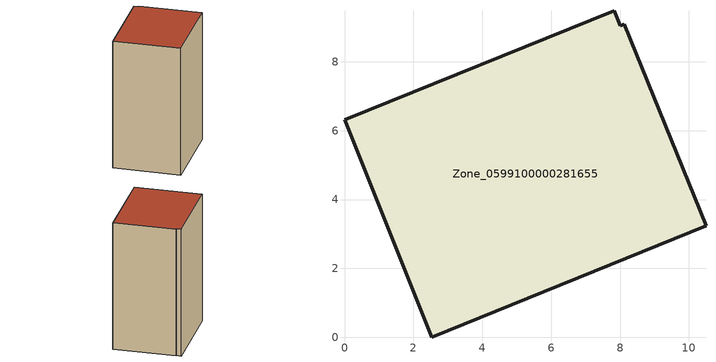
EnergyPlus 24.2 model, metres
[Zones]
Zone_0599100000281655
 floor ground (C_G): 2.53,0 0,6.32 7.83,9.48 8,9.05 8.12,9.09 10.5,3.24 z0
 wall outside (C_F): 2.53,0 10.5,3.24 8.12,9.09 8,9.05 7.83,9.48 0,6.32 2.53,0 z0:13.5
 roof outside (C_R): 0,6.32 2.53,0 10.5,3.24 8.12,9.09 8,9.05 7.83,9.48 z13.5
[BUILDING]
Pand.0599100000281655: North Axis=0; Terrain=City; Loads Convergence Tolerance Value=0.04; Temperature Convergence Tolerance Value=0.4; Solar Distribution=FullExterior; Maximum Number of Warmup Days=25; Minimum Number of Warmup Days=1
[Site:Location]
Rotterdam.The.Hague.AP_ZH_NLD Design_Conditions: Latitude=51.96; Longitude=4.45; Time Zone=1; Elevation=-4.5
[SITE:GROUNDTEMPERATURE:BUILDINGSURFACE]
18, 18, 18, 18, 18, 18, 18, 18, 18, 18, 18, 18
[MATERIAL] Thermal Absorptance=0.9; Solar Absorptance=0.7; Visible Absorptance=0.7
Name | Roughness | Thickness | Conductivity | Density | Specific Heat
G.TI.1946 | MediumSmooth | 0.15 | 1 | 540 | 1210
F.TI.1946 | Rough | 0.3 | 0.857143 | 1920 | 840
R.TI.1946 | MediumRough | 0.2 | 0.1 | 1500 | 1000
[CONSTRUCTION]
C_G: G.TI.1946
C_F: F.TI.1946
C_R: R.TI.1946
[ZONE]
Zone_0599100000281655: Type=1; Multiplier=1; Ceiling Height=Autocalculate; Volume=Autocalculate; Floor Area=autocalculate; Part of Total Floor Area=Yes
[ZONEINFILTRATION:DESIGNFLOWRATE]
Infil_Zone_0599100000281655: Zone or ZoneList or Space or SpaceList=Zone_0599100000281655; Schedule=AlwaysOn; Design Flow Rate Calculation Method=Flow/Area; Flow Rate per Floor Area=0.003; Constant Term Coefficient=1; Temperature Term Coefficient=0; Velocity Term Coefficient=0; Velocity Squared Term Coefficient=0
[HVACTEMPLATE:ZONE:IDEALLOADSAIRSYSTEM]
Zone_0599100000281655: Maximum Heating Supply Air Temperature=50; Minimum Cooling Supply Air Temperature=13; Maximum Heating Supply Air Humidity Ratio=0.0156; Minimum Cooling Supply Air Humidity Ratio=0.0077; Heating Limit=NoLimit; Cooling Limit=NoLimit; Dehumidification Control Type=ConstantSensibleHeatRatio; Cooling Sensible Heat Ratio=0.7; Dehumidification Setpoint=60; Humidification Control Type=None; Humidification Setpoint=30; Outdoor Air Method=None; Outdoor Air Flow Rate per Person=0.00944; Outdoor Air Flow Rate per Zone Floor Area=0; Outdoor Air Flow Rate per Zone=0; Demand Controlled Ventilation Type=None; Outdoor Air Economizer Type=NoEconomizer; Heat Recovery Type=None; Sensible Heat Recovery Effectiveness=0.7; Latent Heat Recovery Effectiveness=0.65
[ZONECONTROL:THERMOSTAT]
ThermostatControl_Zone_0599100000281655: Zone or ZoneList=Zone_0599100000281655; Control Type Schedule=DualSetpointControlType; Control 1=Thermostat_Zone_0599100000281655; Temperature Difference Between Cutout And Setpoint=0
[THERMOSTATSETPOINT:DUALSETPOINT]
Thermostat_Zone_0599100000281655: Heating Setpoint Temperature Schedule=HeatingSetpoint_Zone_0599100000281655; Cooling Setpoint Temperature Schedule=CoolingSetpoint_Zone_0599100000281655
[SCHEDULE:COMPACT]
HeatingSetpoint_Zone_0599100000281655: Through: 12/31, For: AllDays, Until: 24:00, 21
CoolingSetpoint_Zone_0599100000281655: Through: 12/31, For: AllDays, Until: 24:00, 24
DualSetpointControlType: Through: 12/31, For: AllDays, Until: 24:00, 4
AlwaysOn: Through: 12/31, For: AllDays, Until: 24:00, 1
